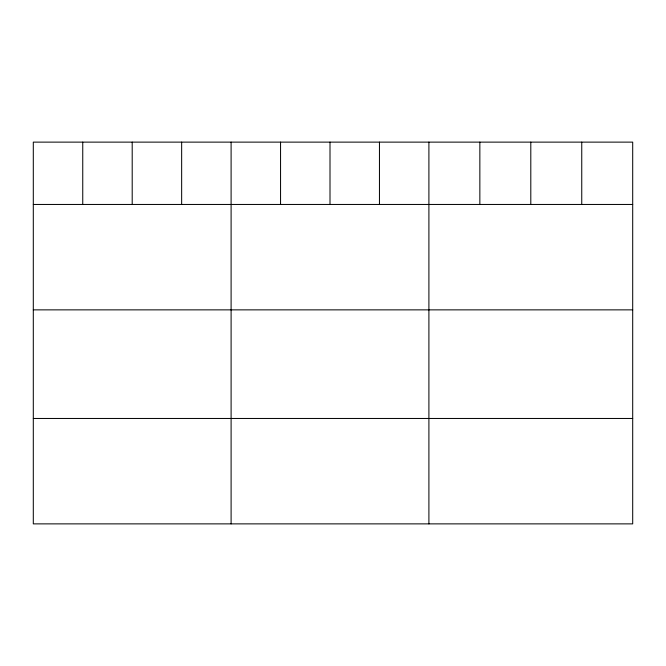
<?xml version="1.0" encoding="UTF-8"?>
<svg xmlns="http://www.w3.org/2000/svg" width="666" height="666" viewBox="0 0 666 666"><rect width="100%" height="100%" fill="white"/><g stroke="black" fill="none" stroke-linecap="round" stroke-linejoin="round"><path stroke-width="1" d="M632.7 204.454L632.7 523.876L33.3 523.876L33.3 142.124L632.7 142.124L632.7 204.454L33.3 204.454M33.3 309.865L632.7 309.865M33.3 418.464L632.7 418.464M581.751 142.124L581.751 204.454M530.802 142.124L530.802 204.454M479.853 142.124L479.853 204.454M428.904 142.124L428.904 523.876M379.454 142.124L379.454 204.454M330.003 142.124L330.003 204.454M280.553 142.124L280.553 204.454M231.102 142.124L231.102 523.876M181.651 142.124L181.651 204.454M132.201 142.124L132.201 204.454M82.751 142.124L82.751 204.454"/></g></svg>
